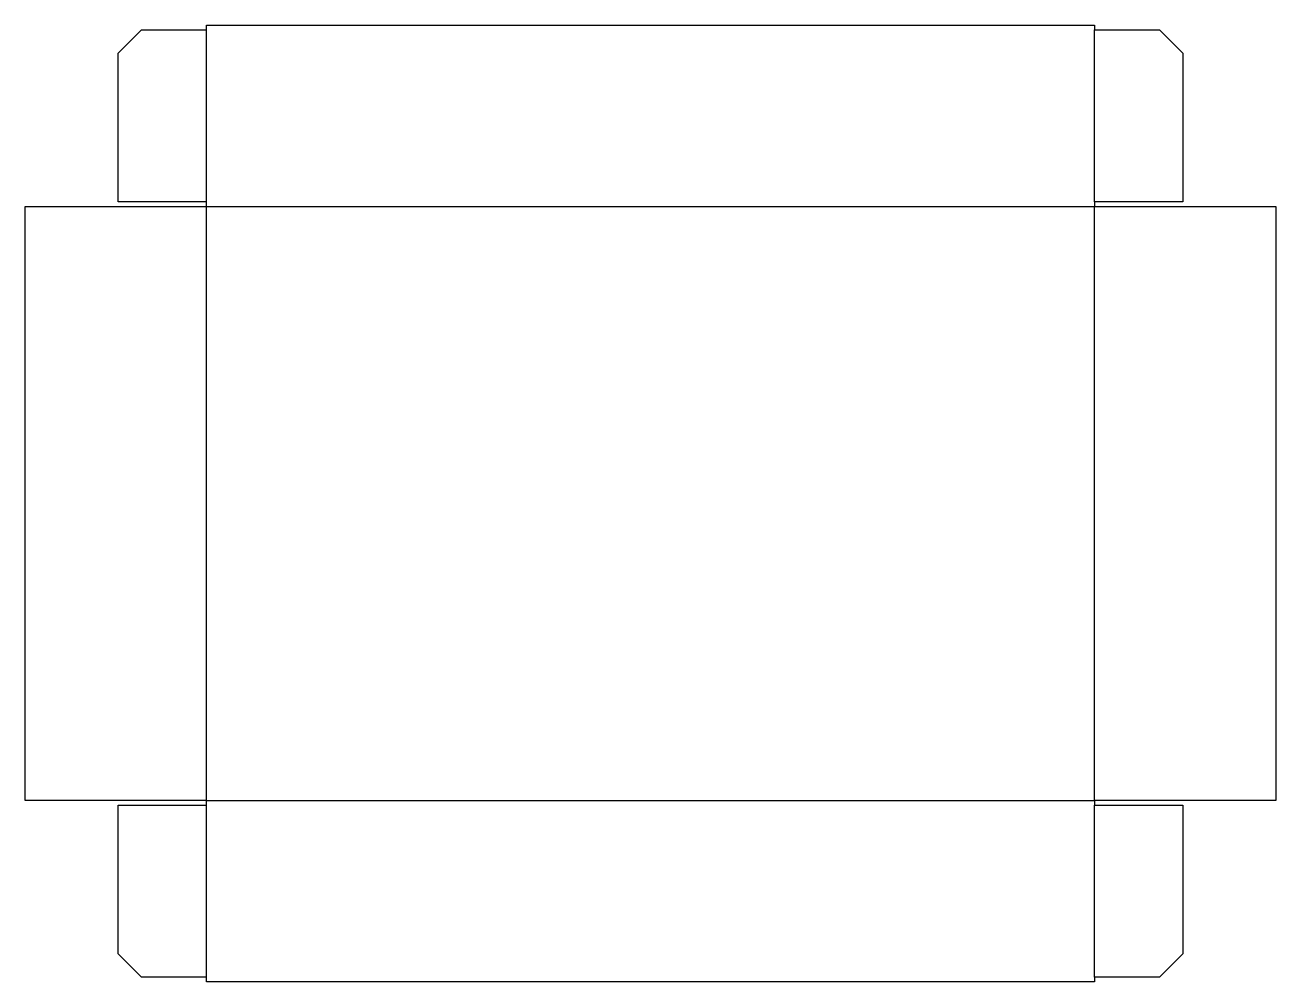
# Model space of a CAD drawing. Header units: millimetres. Extents: x 0 to 425, y 0 to 325.
import ezdxf

# ---------------------------------------------------------------- set-up
doc = ezdxf.new("R2010")
doc.units = ezdxf.units.MM
doc.layers.add('CREASE', color=1, linetype='CONTINUOUS')
doc.layers.add('CUT', color=7, linetype='CONTINUOUS')

msp = doc.modelspace()

# ---------------------------------------------------------------- linework, layer by layer
at = {"layer": 'CREASE'}
for p, q in [((61.6, 264.8), (61.6, 323.2)), ((363.2, 264.8), (363.2, 323.2)), ((61.6, 263.2), (363.2, 263.2)), ((61.6, 61.6), (61.6, 263.2)), ((363.2, 61.6), (363.2, 263.2)), ((61.6, 61.6), (363.2, 61.6)), ((61.6, 1.6), (61.6, 60)), ((363.2, 1.6), (363.2, 60))]:
    msp.add_line(p, q, dxfattribs=at)
at = {"layer": 'CUT'}
for p, q in [((31.6, 315.2), (39.6, 323.2)), ((39.6, 323.2), (61.6, 323.2)), ((61.6, 323.2), (61.6, 324.8)), ((61.6, 324.8), (363.2, 324.8)), ((363.2, 324.8), (363.2, 323.2)), ((363.2, 323.2), (385.2, 323.2)), ((385.2, 323.2), (393.2, 315.2)), ((31.6, 264.8), (31.6, 315.2)), ((393.2, 315.2), (393.2, 264.8)), ((61.6, 264.8), (31.6, 264.8)), ((61.6, 263.2), (61.6, 264.8)), ((393.2, 264.8), (363.2, 264.8)), ((363.2, 264.8), (363.2, 263.2)), ((0, 61.6), (0, 263.2)), ((0, 263.2), (61.6, 263.2)), ((363.2, 263.2), (424.8, 263.2)), ((424.8, 263.2), (424.8, 61.6)), ((61.6, 61.6), (0, 61.6)), ((31.6, 9.6), (31.6, 60)), ((31.6, 60), (61.6, 60)), ((61.6, 60), (61.6, 61.6)), ((424.8, 61.6), (363.2, 61.6)), ((363.2, 61.6), (363.2, 60)), ((363.2, 60), (393.2, 60)), ((393.2, 60), (393.2, 9.6)), ((39.6, 1.6), (31.6, 9.6)), ((393.2, 9.6), (385.2, 1.6)), ((61.6, 1.6), (39.6, 1.6)), ((61.6, 0), (61.6, 1.6)), ((363.2, 0), (61.6, 0)), ((385.2, 1.6), (363.2, 1.6)), ((363.2, 1.6), (363.2, 0))]:
    msp.add_line(p, q, dxfattribs=at)

doc.saveas('drawing.dxf')
